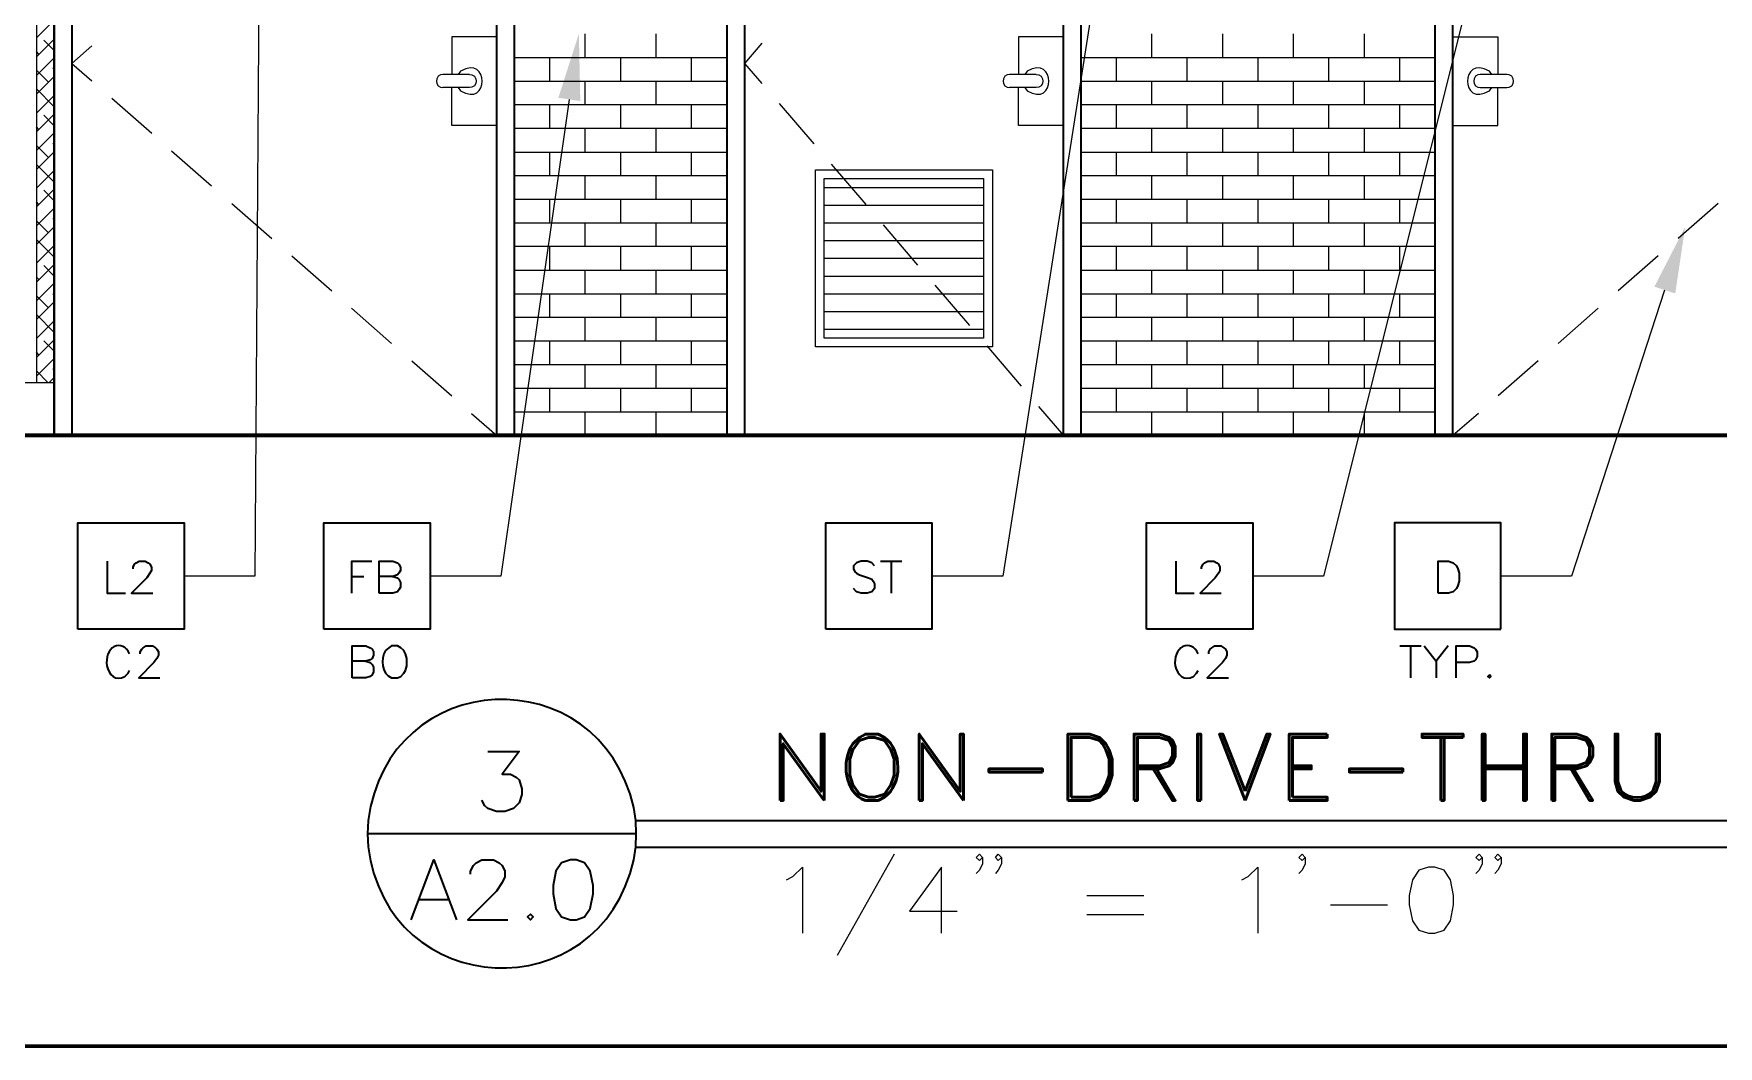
# Model space of a CAD drawing. Header units: inches. Extents: x 5 to 516, y -193 to 129.
# Drawn here: x 100.78 to 116.64, y -71.03 to -61.51 of the extents above; entities that cross this region are included whole.
import ezdxf

# ---------------------------------------------------------------- set-up
doc = ezdxf.new("R2010")
doc.units = ezdxf.units.IN
doc.header["$MEASUREMENT"] = 0
doc.layers.add('PDF4_Geometry', color=7, linetype='Continuous')
doc.layers.add('PDF4_Solid Fills', color=7, linetype='Continuous')

msp = doc.modelspace()

# ---------------------------------------------------------------- linework, layer by layer
at = {"layer": 'PDF4_Geometry', "lineweight": 15}
for points in [[(100.9754225, -64.7863186), (100.9754225, -47.0329839), (100.8087559, -47.0329839), (100.8087559, -64.7863186)], [(114.3987567, -62.0129792), (114.6487567, -62.0129792), (114.67209, -62.0096458), (114.6954234, -61.9963125), (114.7087567, -61.9763125), (114.71209, -61.9529791), (114.7087567, -61.9296458), (114.6954234, -61.9063125), (114.67209, -61.8929791), (114.6487567, -61.8896458), (114.3987567, -61.8896458), (114.3754233, -61.8929791), (114.3554233, -61.9063125), (114.34209, -61.9296458), (114.3387567, -61.9529791), (114.34209, -61.9763125), (114.3554233, -61.9963125), (114.3754233, -62.0096458)], [(109.8087566, -62.786315), (109.8087566, -64.4529818), (108.1420898, -64.4529818), (108.1420898, -62.786315)], [(109.7254232, -62.8696483), (109.7254232, -64.3696484), (108.2254231, -64.3696484), (108.2254231, -62.8696483)], [(113.9120894, -69.3463131), (113.8220894, -69.3763131), (113.7620894, -69.4663131), (113.7320894, -69.6129798), (113.7320894, -69.7029798), (113.7620894, -69.8529798), (113.8220894, -69.9396465), (113.9120894, -69.9696465), (113.9720894, -69.9696465), (114.0587561, -69.9396465), (114.1187561, -69.8529798), (114.1487561, -69.7029798), (114.1487561, -69.6129798), (114.1187561, -69.4663131), (114.0587561, -69.3763131), (113.9720894, -69.3463131)]]:
    msp.add_lwpolyline(points, close=True, dxfattribs=at)
at = {"layer": 'PDF4_Geometry', "lineweight": 35}
for points in [[(105.3087562, -65.2863152), (105.3087562, -57.949648), (100.9754225, -57.949648), (100.9754225, -65.2863152), (100.9754225, -46.9696464)], [(110.64209, -65.2863152), (110.64209, -57.949648), (107.3087564, -57.949648), (107.3087564, -65.2863152)], [(113.9754236, -65.2863152), (113.9754236, -57.949648), (118.3120905, -57.949648), (118.3120905, -65.2863152)], [(105.1420895, -65.2863152), (105.1420895, -58.2829814), (101.1420892, -58.2829814), (101.1420892, -65.2863152)], [(110.4754233, -65.2863152), (110.4754233, -58.2829814), (107.4754231, -58.2829814), (107.4754231, -65.2863152)], [(114.1420903, -65.2863152), (114.1420903, -58.2829814), (118.1454238, -58.2829814), (118.1454238, -65.2863152)], [(101.4754226, -66.4696513), (101.4754226, -66.7696514), (101.6487559, -66.7696514)], [(101.7187562, -66.5396451), (101.7187562, -66.5263118), (101.7320895, -66.4963118), (101.7487562, -66.4829784), (101.7754229, -66.4696451), (101.8320895, -66.4696451), (101.8620895, -66.4829784), (101.8754229, -66.4963118), (101.8920895, -66.5263118), (101.8920895, -66.5563118), (101.8754229, -66.5829784), (101.8487562, -66.6263118), (101.7054229, -66.7696451), (101.9054229, -66.7696451)], [(103.7787573, -66.7696527), (103.7787573, -66.4696527), (103.965424, -66.4696527)], [(104.0354237, -66.7696527), (104.0354237, -66.4696527), (104.1654237, -66.4696527), (104.2087571, -66.482986), (104.2220904, -66.4963194), (104.2354237, -66.5263194), (104.2354237, -66.5563194), (104.2220904, -66.582986), (104.2087571, -66.5963194), (104.1654237, -66.612986), (104.0354237, -66.612986)], [(108.6987576, -66.5129795), (108.6720909, -66.4829795), (108.6287576, -66.4696462), (108.5720909, -66.4696462), (108.5287576, -66.4829795), (108.4987576, -66.5129795), (108.4987576, -66.5396462), (108.5120909, -66.5696462), (108.5287576, -66.5829795), (108.5554242, -66.5963129), (108.6420909, -66.6263129), (108.6720909, -66.6396462), (108.6854242, -66.6563129), (108.6987576, -66.6829795), (108.6987576, -66.7263129), (108.6720909, -66.7563129), (108.6287576, -66.7696462), (108.5720909, -66.7696462), (108.5287576, -66.7563129), (108.4987576, -66.7263129)], [(108.7554219, -66.4696513), (108.9554219, -66.4696513)], [(108.8554213, -66.4696513), (108.8554213, -66.7696514)], [(111.5354243, -66.4696513), (111.5354243, -66.7696514), (111.7054243, -66.7696514)], [(111.7754248, -66.5396451), (111.7754248, -66.5263118), (111.7920914, -66.4963118), (111.8054248, -66.4829784), (111.8354248, -66.4696451), (111.8920914, -66.4696451), (111.9187581, -66.4829784), (111.9354248, -66.4963118), (111.9487581, -66.5263118), (111.9487581, -66.5563118), (111.9354248, -66.5829784), (111.9054248, -66.6263118), (111.7620914, -66.7696451), (111.9620914, -66.7696451)], [(103.7787573, -66.6129822), (103.8920907, -66.6129822)], [(104.1654218, -66.6129822), (104.2087552, -66.6263156), (104.2220885, -66.6396489), (104.2354218, -66.6696489), (104.2354218, -66.7129822), (104.2220885, -66.7396489), (104.2087552, -66.7563156), (104.1654218, -66.7696489), (104.0354218, -66.7696489)], [(101.7854235, -67.3396465), (101.7854235, -67.3229798), (101.8020902, -67.2963132), (101.8154235, -67.2829798), (101.8420902, -67.2663132), (101.9020902, -67.2663132), (101.9287569, -67.2829798), (101.9420902, -67.2963132), (101.9587569, -67.3229798), (101.9587569, -67.3529799), (101.9420902, -67.3829799), (101.9154236, -67.4229799), (101.7720902, -67.5663132), (101.9720902, -67.5663132)], [(103.7820905, -67.5663175), (103.7820905, -67.2663175), (103.9087572, -67.2663175), (103.9520905, -67.2829842), (103.9687572, -67.2963175), (103.9820905, -67.3229842), (103.9820905, -67.3529842), (103.9687572, -67.3829842), (103.9520905, -67.3963175), (103.9087572, -67.4096509), (103.7820905, -67.4096509)], [(104.152089, -67.5663162), (104.2087557, -67.5663162), (104.2387557, -67.5529829), (104.2687557, -67.5229828), (104.2820891, -67.4963162), (104.2954224, -67.4529828), (104.2954224, -67.3829828), (104.2820891, -67.3396495), (104.2687557, -67.3096495), (104.2387557, -67.2829828), (104.2087557, -67.2663162), (104.152089, -67.2663162), (104.1254224, -67.2829828), (104.0954224, -67.3096495)], [(111.8454253, -67.3396465), (111.8454253, -67.3229798), (111.8587586, -67.2963132), (111.872092, -67.2829798), (111.902092, -67.2663132), (111.9587586, -67.2663132), (111.9854253, -67.2829798), (112.002092, -67.2963132), (112.0154253, -67.3229798), (112.0154253, -67.3529799), (112.002092, -67.3829799), (111.972092, -67.4229799), (111.8287586, -67.5663132), (112.0287586, -67.5663132)], [(113.6420902, -67.2663162), (113.8420902, -67.2663162)], [(113.7420895, -67.2663162), (113.7420895, -67.5663162)], [(113.872091, -67.2663162), (113.9854244, -67.4096495), (113.9854244, -67.5663162)], [(114.0987553, -67.2663162), (113.9854219, -67.4096495)], [(114.172089, -67.5663175), (114.172089, -67.2663175), (114.2987557, -67.2663175), (114.342089, -67.2829842), (114.3554224, -67.2963175), (114.372089, -67.3229842), (114.372089, -67.3663175), (114.3554224, -67.3963175), (114.342089, -67.4096509), (114.2987557, -67.4229842), (114.172089, -67.4229842)], [(101.6420909, -67.5529799), (101.6720909, -67.5229799), (101.6854242, -67.4963132)], [(103.9087554, -67.4096471), (103.9520888, -67.4229804), (103.9687554, -67.4396471), (103.9820888, -67.4663137), (103.9820888, -67.5096471), (103.9687554, -67.5396471), (103.9520888, -67.5529804), (103.9087554, -67.5663137), (103.7820887, -67.5663137)], [(111.7020892, -67.5529799), (111.7287559, -67.5229799), (111.7454226, -67.4963132)], [(105.0587562, -68.2596498), (105.3520895, -68.2596498), (105.1920895, -68.4729832), (105.2720895, -68.4729832), (105.3254229, -68.4996499), (105.3520895, -68.5263165), (105.3787562, -68.6096499), (105.3787562, -68.6629832), (105.3520895, -68.7429832), (105.2987562, -68.7963166), (105.2187562, -68.8229832), (105.1387562, -68.8229832), (105.0587562, -68.7963166), (105.0287562, -68.7696499), (105.0020895, -68.7163165)], [(106.4320904, -69.2796524), (106.4520904, -69.156319), (106.4554238, -69.0329857), (106.4520904, -68.9096523), (106.4320904, -68.786319)], [(103.9320904, -68.9096523), (103.9254235, -69.0329857), (103.9320904, -69.156319)], [(106.4520906, -68.9096472), (127.392093, -68.9096472)], [(106.4554238, -69.0329857), (103.9254235, -69.0329857)], [(104.3354217, -69.8429833), (104.5487551, -69.2796499), (104.7620884, -69.8429833)], [(104.8954227, -69.4129838), (104.8954227, -69.3863171), (104.9220894, -69.3329838), (104.948756, -69.3063171), (105.0020894, -69.2796505), (105.1120894, -69.2796505), (105.1654227, -69.3063171), (105.1920894, -69.3329838), (105.2187561, -69.3863171), (105.2187561, -69.4396505), (105.1920894, -69.4929838), (105.1387561, -69.5729838), (104.868756, -69.8429838), (105.2454227, -69.8429838)], [(106.4520906, -69.1596472), (127.392093, -69.1596472)], [(104.4154219, -69.6529808), (104.6820885, -69.6529808)]]:
    msp.add_lwpolyline(points, dxfattribs=at)
at = {"layer": 'PDF4_Geometry', "lineweight": 15}
for points in [[(102.9354243, -56.5329847), (102.8654243, -66.6096524), (102.1987576, -66.6096524)], [(115.4520913, -56.5129787), (112.9254244, -66.6096465), (112.2587577, -66.6096465)], [(107.4754231, -65.2863152), (107.4754231, -58.2863146), (110.4754233, -58.2863146), (110.4754233, -65.2863152)], [(111.1287572, -58.8196466), (109.9054238, -66.6096473), (109.2387571, -66.6096473)], [(105.9754229, -61.7296472), (105.9754229, -61.5063138)], [(106.6420897, -61.7296472), (106.6420897, -61.5063138)], [(110.64209, -61.7296472), (113.9754236, -61.7296472), (113.9754236, -61.5063138)], [(111.3087567, -61.7296472), (111.3087567, -61.5063138)], [(111.9754234, -61.7296472), (111.9754234, -61.5063138)], [(112.6420901, -61.7296472), (112.6420901, -61.5063138)], [(113.3087569, -61.7296472), (113.3087569, -61.5063138)], [(101.3320883, -61.6196482), (101.1420883, -61.7863149), (101.3320883, -61.9496483)], [(105.1354231, -61.5363149), (104.7187564, -61.5363149), (104.7187564, -61.8896483)], [(107.6387565, -61.5963125), (107.4754232, -61.7863125), (107.6387565, -61.9763125)], [(110.4687569, -61.5363149), (110.0520902, -61.5363149), (110.0520902, -61.8896483)], [(114.1487566, -61.5363149), (114.5654233, -61.5363149), (114.5654233, -61.8896483)], [(105.3087562, -61.7296472), (107.3087564, -61.7296472)], [(105.6420896, -61.9529816), (105.6420896, -61.7296482)], [(106.3087563, -61.9529816), (106.3087563, -61.7296482)], [(106.975423, -61.9529816), (106.975423, -61.7296482)], [(110.9754233, -61.9529816), (110.9754233, -61.7296482)], [(111.6420901, -61.9529816), (111.6420901, -61.7296482)], [(112.3087568, -61.9529816), (112.3087568, -61.7296482)], [(112.9754235, -61.9529816), (112.9754235, -61.7296482)], [(113.6420902, -61.9529816), (113.6420902, -61.7296482)], [(104.8854231, -61.8896474), (104.6354231, -61.8896474), (104.6120898, -61.8929808), (104.5920898, -61.9063141), (104.5787564, -61.9296474), (104.5754231, -61.9529808), (104.5787564, -61.9763141), (104.5920898, -61.9963141), (104.6120898, -62.0096474), (104.6354231, -62.0129808)], [(104.8854231, -61.8896458), (104.9087564, -61.8929791), (104.9320898, -61.9063125), (104.9454231, -61.9296458), (104.9487565, -61.9529791), (104.9454231, -61.9763125), (104.9320898, -61.9963125), (104.9087564, -62.0096458), (104.8854231, -62.0129792), (104.6354231, -62.0129792)], [(104.8020907, -61.8596458), (104.7787574, -61.8896458)], [(105.3087562, -61.9529816), (107.3087564, -61.9529816)], [(105.9754229, -62.1729794), (105.9754229, -61.9529794)], [(106.6420897, -62.1729794), (106.6420897, -61.9529794)], [(110.2187569, -61.8896474), (109.9687569, -61.8896474), (109.9454235, -61.8929808), (109.9254235, -61.9063141), (109.9120902, -61.9296474), (109.9087568, -61.9529808), (109.9120902, -61.9763141), (109.9254235, -61.9963141), (109.9454235, -62.0096474), (109.9687569, -62.0129808)], [(110.2187569, -61.8896458), (110.2454235, -61.8929791), (110.2654235, -61.9063125), (110.2787569, -61.9296458), (110.2820902, -61.9529791), (110.2787569, -61.9763125), (110.2654235, -61.9963125), (110.2454235, -62.0096458), (110.2187569, -62.0129792), (109.9687569, -62.0129792)], [(110.1354245, -61.8596458), (110.1120911, -61.8896458)], [(110.64209, -62.1729794), (113.9754236, -62.1729794), (113.9754236, -61.9529794)], [(110.64209, -61.9529816), (113.9754236, -61.9529816)], [(111.3087567, -62.1729794), (111.3087567, -61.9529794)], [(111.9754234, -62.1729794), (111.9754234, -61.9529794)], [(112.6420901, -62.1729794), (112.6420901, -61.9529794)], [(113.3087569, -62.1729794), (113.3087569, -61.9529794)], [(114.5087556, -61.8896474), (114.4854223, -61.8596474)], [(101.5187575, -62.1129819), (101.8954242, -62.4429819)], [(105.8254222, -62.1263147), (105.1820889, -66.6096482), (104.5154221, -66.6096482)], [(105.1354231, -62.3696483), (104.7187564, -62.3696483), (104.7187564, -62.0129816)], [(104.7787574, -62.0129792), (104.8020907, -62.0429792)], [(110.4687569, -62.3696483), (110.0520902, -62.3696483), (110.0520902, -62.0129816)], [(110.1120911, -62.0129792), (110.1354245, -62.0429792)], [(114.1487566, -62.3696483), (114.5654233, -62.3696483), (114.5654233, -62.0129816)], [(114.4854223, -62.0429808), (114.5087556, -62.0129808)], [(105.3087562, -62.1729794), (107.3087564, -62.1729794)], [(105.6420896, -62.3963139), (105.6420896, -62.1729805)], [(106.3087563, -62.3963139), (106.3087563, -62.1729805)], [(106.975423, -62.3963139), (106.975423, -62.1729805)], [(107.80209, -62.1629832), (108.1254234, -62.5429833)], [(110.9754233, -62.3963139), (110.9754233, -62.1729805)], [(111.6420901, -62.3963139), (111.6420901, -62.1729805)], [(112.3087568, -62.3963139), (112.3087568, -62.1729805)], [(112.9754235, -62.3963139), (112.9754235, -62.1729805)], [(113.6420902, -62.3963139), (113.6420902, -62.1729805)], [(105.3087562, -62.3963139), (107.3087564, -62.3963139)], [(105.9754229, -62.6196483), (105.9754229, -62.396315)], [(106.6420897, -62.6196483), (106.6420897, -62.396315)], [(110.64209, -62.3963139), (113.9754236, -62.3963139)], [(110.64209, -62.6196483), (113.9754236, -62.6196483), (113.9754236, -62.396315)], [(111.3087567, -62.6196483), (111.3087567, -62.396315)], [(111.9754234, -62.6196483), (111.9754234, -62.396315)], [(112.6420901, -62.6196483), (112.6420901, -62.396315)], [(113.3087569, -62.6196483), (113.3087569, -62.396315)], [(102.0820883, -62.6096453), (102.458755, -62.936312)], [(105.3087562, -62.6196483), (107.3087564, -62.6196483)], [(105.6420896, -62.8396462), (105.6420896, -62.6196461)], [(106.3087563, -62.8396462), (106.3087563, -62.6196461)], [(106.975423, -62.8396462), (106.975423, -62.6196461)], [(110.9754233, -62.8396462), (110.9754233, -62.6196461)], [(111.6420901, -62.8396462), (111.6420901, -62.6196461)], [(112.3087568, -62.8396462), (112.3087568, -62.6196461)], [(112.9754235, -62.8396462), (112.9754235, -62.6196461)], [(113.6420902, -62.8396462), (113.6420902, -62.6196461)], [(108.2887573, -62.7329838), (108.615424, -63.1129839)], [(105.3087562, -62.8396462), (107.3087564, -62.8396462)], [(105.9754229, -63.0629806), (105.9754229, -62.8396472)], [(106.6420897, -63.0629806), (106.6420897, -62.8396472)], [(110.64209, -62.8396462), (113.9754236, -62.8396462)], [(110.64209, -63.0629806), (113.9754236, -63.0629806), (113.9754236, -62.8396472)], [(111.3087567, -63.0629806), (111.3087567, -62.8396472)], [(111.9754234, -63.0629806), (111.9754234, -62.8396472)], [(112.6420901, -63.0629806), (112.6420901, -62.8396472)], [(113.3087569, -63.0629806), (113.3087569, -62.8396472)], [(102.6487557, -63.1029858), (103.0254224, -63.4329858)], [(105.3087562, -63.0629806), (107.3087564, -63.0629806)], [(105.6420896, -63.286315), (105.6420896, -63.0629817)], [(106.3087563, -63.286315), (106.3087563, -63.0629817)], [(106.975423, -63.286315), (106.975423, -63.0629817)], [(108.2254231, -62.9529817), (109.7254232, -62.9529817)], [(110.9754233, -63.286315), (110.9754233, -63.0629817)], [(111.6420901, -63.286315), (111.6420901, -63.0629817)], [(112.3087568, -63.286315), (112.3087568, -63.0629817)], [(112.9754235, -63.286315), (112.9754235, -63.0629817)], [(113.6420902, -63.286315), (113.6420902, -63.0629817)], [(116.6387573, -63.1029858), (116.2620906, -63.4329858)], [(108.2254231, -63.1196483), (109.7254232, -63.1196483)], [(105.3087562, -63.286315), (107.3087564, -63.286315)], [(105.9754229, -63.5063129), (105.9754229, -63.2863129)], [(106.6420897, -63.5063129), (106.6420897, -63.2863129)], [(108.2254231, -63.286315), (109.7254232, -63.286315)], [(108.7787577, -63.3029844), (109.1020911, -63.6829844)], [(110.64209, -63.5063129), (113.9754236, -63.5063129), (113.9754236, -63.2863129)], [(110.64209, -63.286315), (113.9754236, -63.286315)], [(111.3087567, -63.5063129), (111.3087567, -63.2863129)], [(111.9754234, -63.5063129), (111.9754234, -63.2863129)], [(112.6420901, -63.5063129), (112.6420901, -63.2863129)], [(113.3087569, -63.5063129), (113.3087569, -63.2863129)], [(105.3087562, -63.5063129), (107.3087564, -63.5063129)], [(105.6420896, -63.7296473), (105.6420896, -63.506314)], [(106.3087563, -63.7296473), (106.3087563, -63.506314)], [(106.975423, -63.7296473), (106.975423, -63.506314)], [(108.2254231, -63.4529817), (109.7254232, -63.4529817)], [(110.9754233, -63.7296473), (110.9754233, -63.506314)], [(111.6420901, -63.7296473), (111.6420901, -63.506314)], [(112.3087568, -63.7296473), (112.3087568, -63.506314)], [(112.9754235, -63.7296473), (112.9754235, -63.506314)], [(113.6420902, -63.7296473), (113.6420902, -63.506314)], [(103.2120899, -63.5963126), (103.5887566, -63.9263126)], [(105.3087562, -63.7296473), (107.3087564, -63.7296473)], [(105.9754229, -63.9529817), (105.9754229, -63.7296484)], [(106.6420897, -63.9529817), (106.6420897, -63.7296484)], [(108.2254231, -63.6196484), (109.7254232, -63.6196484)], [(110.64209, -63.7296473), (113.9754236, -63.7296473)], [(110.64209, -63.9529817), (113.9754236, -63.9529817), (113.9754236, -63.7296484)], [(111.3087567, -63.9529817), (111.3087567, -63.7296484)], [(111.9754234, -63.9529817), (111.9754234, -63.7296484)], [(112.6420901, -63.9529817), (112.6420901, -63.7296484)], [(113.3087569, -63.9529817), (113.3087569, -63.7296484)], [(116.0754231, -63.5963126), (115.6987564, -63.9263126)], [(108.2254231, -63.7863151), (109.7254232, -63.7863151)], [(109.2654216, -63.8729782), (109.5920883, -64.2529782)], [(105.3087562, -63.9529817), (107.3087564, -63.9529817)], [(105.6420896, -64.1729796), (105.6420896, -63.9529796)], [(106.3087563, -64.1729796), (106.3087563, -63.9529796)], [(106.975423, -64.1729796), (106.975423, -63.9529796)], [(108.2254231, -63.9529817), (109.7254232, -63.9529817)], [(110.9754233, -64.1729796), (110.9754233, -63.9529796)], [(111.6420901, -64.1729796), (111.6420901, -63.9529796)], [(112.3087568, -64.1729796), (112.3087568, -63.9529796)], [(112.9754235, -64.1729796), (112.9754235, -63.9529796)], [(113.6420902, -64.1729796), (113.6420902, -63.9529796)], [(116.135424, -63.9196498), (115.2587573, -66.6096499), (114.5987572, -66.6096499)], [(103.7754241, -64.0896463), (104.1520908, -64.4196463)], [(105.3087562, -64.1729796), (107.3087564, -64.1729796)], [(105.9754229, -64.396314), (105.9754229, -64.1729807)], [(106.6420897, -64.396314), (106.6420897, -64.1729807)], [(108.2254231, -64.1196484), (109.7254232, -64.1196484)], [(110.64209, -64.1729796), (113.9754236, -64.1729796)], [(110.64209, -64.396314), (113.9754236, -64.396314), (113.9754236, -64.1729807)], [(111.3087567, -64.396314), (111.3087567, -64.1729807)], [(111.9754234, -64.396314), (111.9754234, -64.1729807)], [(112.6420901, -64.396314), (112.6420901, -64.1729807)], [(113.3087569, -64.396314), (113.3087569, -64.1729807)], [(115.5087557, -64.0896463), (115.132089, -64.4196463)], [(108.2254231, -64.2863151), (109.7254232, -64.2863151)], [(105.3087562, -64.396314), (107.3087564, -64.396314)], [(105.6420896, -64.6196485), (105.6420896, -64.3963151)], [(106.3087563, -64.6196485), (106.3087563, -64.3963151)], [(106.975423, -64.6196485), (106.975423, -64.3963151)], [(109.755422, -64.4429788), (110.0787554, -64.8229788)], [(110.9754233, -64.6196485), (110.9754233, -64.3963151)], [(111.6420901, -64.6196485), (111.6420901, -64.3963151)], [(112.3087568, -64.6196485), (112.3087568, -64.3963151)], [(112.9754235, -64.6196485), (112.9754235, -64.3963151)], [(113.6420902, -64.6196485), (113.6420902, -64.3963151)], [(104.3420881, -64.5829799), (104.7187548, -64.9129799)], [(105.3087562, -64.6196485), (107.3087564, -64.6196485)], [(105.9754229, -64.8396463), (105.9754229, -64.6196463)], [(106.6420897, -64.8396463), (106.6420897, -64.6196463)], [(110.64209, -64.8396463), (113.9754236, -64.8396463), (113.9754236, -64.6196463)], [(110.64209, -64.6196485), (113.9754236, -64.6196485)], [(111.3087567, -64.8396463), (111.3087567, -64.6196463)], [(111.9754234, -64.8396463), (111.9754234, -64.6196463)], [(112.6420901, -64.8396463), (112.6420901, -64.6196463)], [(113.3087569, -64.8396463), (113.3087569, -64.6196463)], [(114.9454249, -64.5829799), (114.5687582, -64.9129799)], [(98.5187573, -64.7863151), (100.9754242, -64.7863151)], [(105.3087562, -64.8396463), (107.3087564, -64.8396463)], [(105.6420896, -65.0629808), (105.6420896, -64.8396474)], [(106.3087563, -65.0629808), (106.3087563, -64.8396474)], [(106.975423, -65.0629808), (106.975423, -64.8396474)], [(110.9754233, -65.0629808), (110.9754233, -64.8396474)], [(111.6420901, -65.0629808), (111.6420901, -64.8396474)], [(112.3087568, -65.0629808), (112.3087568, -64.8396474)], [(112.9754235, -65.0629808), (112.9754235, -64.8396474)], [(113.6420902, -65.0629808), (113.6420902, -64.8396474)], [(104.9054223, -65.0796501), (105.142089, -65.2863168)], [(105.3087562, -65.0629808), (107.3087564, -65.0629808)], [(105.9754229, -65.2863152), (105.9754229, -65.0629818)], [(106.6420897, -65.2863152), (106.6420897, -65.0629818)], [(110.2420893, -65.0129794), (110.4754226, -65.2863127)], [(110.64209, -65.0629808), (113.9754236, -65.0629808)], [(111.3087567, -65.2863152), (111.3087567, -65.0629818)], [(111.9754234, -65.2863152), (111.9754234, -65.0629818)], [(112.6420901, -65.2863152), (112.6420901, -65.0629818)], [(113.3087569, -65.2863152), (113.3087569, -65.0629818)], [(113.9754236, -65.2863152), (113.9754236, -65.0629818)], [(114.3820907, -65.0796501), (114.1420907, -65.2863168)], [(105.6420896, -65.2863152), (105.6420896, -65.2829819)], [(106.3087563, -65.2863152), (106.3087563, -65.2829819)], [(110.9754233, -65.2863152), (110.9754233, -65.2829819)], [(111.6420901, -65.2863152), (111.6420901, -65.2829819)], [(113.6420902, -65.2863152), (113.6420902, -65.2829819)], [(108.8820902, -69.2263179), (108.3454235, -70.1796514)], [(109.7154236, -69.2563133), (109.6854236, -69.2863133), (109.6554236, -69.2563133), (109.6854236, -69.2263133), (109.7154236, -69.2563133), (109.7154236, -69.3163133), (109.6854236, -69.3763133), (109.6554236, -69.4063133)], [(109.8920899, -69.2563133), (109.8620899, -69.2863133), (109.8354232, -69.2563133), (109.8620899, -69.2263133), (109.8920899, -69.2563133), (109.8920899, -69.3163133), (109.8620899, -69.3763133), (109.8354232, -69.4063133)], [(112.7520891, -69.2563133), (112.7220891, -69.2863133), (112.692089, -69.2563133), (112.7220891, -69.2263133), (112.7520891, -69.2563133), (112.7520891, -69.3163133), (112.7220891, -69.3763133), (112.692089, -69.4063133)], [(114.4187559, -69.2563133), (114.3887559, -69.2863133), (114.3587558, -69.2563133), (114.3887559, -69.2263133), (114.4187559, -69.2563133), (114.4187559, -69.3163133), (114.3887559, -69.3763133), (114.3587558, -69.4063133)], [(114.5954255, -69.2563133), (114.5654255, -69.2863133), (114.5354255, -69.2563133), (114.5654255, -69.2263133), (114.5954255, -69.2563133), (114.5954255, -69.3163133), (114.5654255, -69.3763133), (114.5354255, -69.4063133)], [(107.8687574, -69.466315), (107.9287574, -69.436315), (108.0187574, -69.346315), (108.0187574, -69.9696484)], [(109.3287557, -69.9696465), (109.3287557, -69.3463131), (109.0287557, -69.7629798), (109.4754224, -69.7629798)], [(112.1554229, -69.466315), (112.2154229, -69.436315), (112.3054229, -69.346315), (112.3054229, -69.9696484)], [(110.6954245, -69.6129825), (111.2320912, -69.6129825)], [(112.9887563, -69.7029822), (113.525423, -69.7029822)], [(110.6954245, -69.7929819), (111.2320912, -69.7929819)]]:
    msp.add_lwpolyline(points, dxfattribs=at)
at = {"layer": 'PDF4_Geometry', "color": 8, "lineweight": 15, "true_color": 0x808080}
for points in [[(100.8087559, -61.5463179), (100.9754225, -61.3796512)], [(100.8320882, -61.6996518), (100.8087549, -61.6729851)], [(100.8087559, -61.7229808), (100.9754225, -61.5563141)], [(100.9754225, -61.6629832), (100.8787559, -61.5663165)], [(100.8087559, -61.8996504), (100.9754225, -61.7329837)], [(100.9754225, -61.8396461), (100.9654225, -61.8296461)], [(100.922088, -61.9629846), (100.8087546, -61.8496512)], [(100.8087559, -62.0763133), (100.9754225, -61.9096466)], [(100.9754225, -62.1929786), (100.8087559, -62.0263119)], [(100.8087559, -62.252983), (100.9754225, -62.0863163)], [(100.8087559, -62.4296459), (100.9754225, -62.2629792)], [(100.9754225, -62.3729781), (100.8787559, -62.2729781)], [(100.8320882, -62.4063169), (100.8087549, -62.3829835)], [(100.8087559, -62.6063155), (100.9754225, -62.4396488)], [(100.922088, -62.6696497), (100.8087546, -62.5596497)], [(100.8087559, -62.7829852), (100.9754225, -62.6163185)], [(100.9754225, -62.5496478), (100.9654225, -62.5396478)], [(100.9754225, -62.9029803), (100.8087559, -62.7363136)], [(100.8087559, -62.9596481), (100.9754225, -62.7929814)], [(100.8320882, -63.112982), (100.8087549, -63.0896486)], [(100.8087559, -63.1363177), (100.9754225, -62.969651)], [(100.9754225, -63.07965), (100.8787559, -62.97965)], [(100.922088, -63.3796514), (100.8087546, -63.266318)], [(100.8087559, -63.3129806), (100.9754225, -63.1463139)], [(100.9754225, -63.2563129), (100.9654225, -63.2463129)], [(100.8087559, -63.4896503), (100.9754225, -63.3229836)], [(100.9754225, -63.6096454), (100.8087559, -63.4429787)], [(100.8087559, -63.6663132), (100.9754225, -63.4996465)], [(100.8087559, -63.8429828), (100.9754225, -63.6763161)], [(100.9754225, -63.7863151), (100.8787559, -63.6863151)], [(100.8320882, -63.819647), (100.8087549, -63.7963137)], [(100.8087559, -64.0196525), (100.9754225, -63.8529858)], [(100.922088, -64.0863164), (100.8087546, -63.9729831)], [(100.8087559, -64.1963154), (100.9754225, -64.0296487)], [(100.9754225, -63.9629847), (100.9654225, -63.9529847)], [(100.9754225, -64.3163173), (100.8087559, -64.1496506)], [(100.8087559, -64.3729783), (100.9754225, -64.2063116)], [(100.8320882, -64.5263121), (100.8087549, -64.5029788)], [(100.8087559, -64.5529845), (100.9754225, -64.3863178)], [(100.9754225, -64.4929802), (100.8787559, -64.3963135)], [(100.9154216, -64.7863151), (100.8087549, -64.6796485)], [(100.8087559, -64.7296474), (100.9754225, -64.5629807)], [(100.9754225, -64.6696498), (100.9654225, -64.6596498)], [(100.9287578, -64.7863151), (100.9754244, -64.7396485)]]:
    msp.add_lwpolyline(points, dxfattribs=at)
at = {"layer": 'PDF4_Geometry', "lineweight": 80}
msp.add_lwpolyline([(129.5520918, -65.2863152), (91.3120883, -65.2863152)], dxfattribs=at)
at = {"layer": 'PDF4_Geometry', "lineweight": 35}
for points in [[(101.198757, -67.1096457), (101.198757, -66.1096456), (102.198757, -66.1096456), (102.198757, -67.1096457)], [(103.5154211, -67.1096457), (103.5154211, -66.1096456), (104.5154212, -66.1096456), (104.5154212, -67.1096457)], [(108.2387559, -67.1096457), (108.2387559, -66.1096456), (109.238756, -66.1096456), (109.238756, -67.1096457)], [(111.2587553, -67.1096457), (111.2587553, -66.1096456), (112.2587554, -66.1096456), (112.2587554, -67.1096457)], [(114.5920889, -67.1096457), (114.5920889, -66.1096456), (113.5920889, -66.1096456), (113.5920889, -67.1096457)], [(114.0020892, -66.7696527), (114.0020892, -66.4696527), (114.1020892, -66.4696527), (114.1454225, -66.482986), (114.1754225, -66.512986), (114.1887558, -66.5396527), (114.2020892, -66.582986), (114.2020892, -66.6563194), (114.1887558, -66.6963194), (114.1754225, -66.7263194), (114.1454225, -66.7563194), (114.1020892, -66.7696527)], [(114.4854232, -67.5396452), (114.4720899, -67.5529785), (114.4854232, -67.5663118), (114.4987565, -67.5529785)], [(105.8354218, -69.2796491), (105.7520885, -69.3063158), (105.6987552, -69.3863158), (105.6720885, -69.5196491), (105.6720885, -69.5996491), (105.6987552, -69.7363158), (105.7520885, -69.8163158), (105.8354218, -69.8429825), (105.8887552, -69.8429825), (105.9687552, -69.8163158), (106.0220885, -69.7363158), (106.0487552, -69.5996491), (106.0487552, -69.5196491), (106.0220885, -69.3863158), (105.9687552, -69.3063158), (105.8887552, -69.2796491)], [(105.4587569, -69.7896454), (105.4320902, -69.816312), (105.4587569, -69.8429787), (105.4854236, -69.816312)]]:
    msp.add_lwpolyline(points, close=True, dxfattribs=at)
at = {"layer": 'PDF4_Geometry', "lineweight": 50}
for points in [[(108.2254231, -68.7196464), (108.2254231, -68.096313), (108.1954231, -68.096313), (108.1954231, -68.6329797), (107.8087564, -68.096313), (107.8087564, -68.7196464)], [(108.792091, -68.126313), (108.732091, -68.096313), (108.612091, -68.096313), (108.5554244, -68.126313), (108.4954244, -68.186313)], [(109.5354242, -68.7196464), (109.5354242, -68.096313), (109.5054242, -68.096313), (109.5054242, -68.6329797), (109.1187575, -68.096313), (109.1187575, -68.7196464)], [(111.1720888, -68.3929818), (111.3820888, -68.3929818), (111.4720888, -68.3629818), (111.5020888, -68.3029818), (111.5020888, -68.2163152), (111.4720888, -68.1563151), (111.3820888, -68.1263151), (111.1720888, -68.1263151), (111.1720888, -68.7196485), (111.1420888, -68.7196485)], [(111.17209, -68.4229797), (111.38209, -68.4229797), (111.47209, -68.3929797), (111.50209, -68.3629797), (111.5287567, -68.3029797), (111.5287567, -68.216313), (111.50209, -68.156313), (111.47209, -68.126313), (111.38209, -68.096313), (111.14209, -68.096313), (111.14209, -68.7196464)], [(112.1854251, -68.7196515), (111.945425, -68.0963181), (111.975425, -68.0963181), (112.1854251, -68.6329848)], [(112.1854222, -68.7196464), (112.4220889, -68.096313), (112.3920889, -68.096313), (112.1854222, -68.6329797)], [(112.9587585, -68.096313), (112.6020918, -68.096313), (112.6020918, -68.7196464)], [(112.9587572, -68.0963151), (112.9587572, -68.1263151), (112.6320905, -68.1263151), (112.6320905, -68.6896485)], [(114.0587569, -68.1263151), (114.0587569, -68.7196485), (114.0287569, -68.7196485)], [(114.0287581, -68.1263151), (114.0287581, -68.7196485)], [(115.1020898, -68.4229797), (115.3087565, -68.4229797), (115.3987565, -68.3929797), (115.4287565, -68.3629797), (115.4587565, -68.3029797), (115.4587565, -68.216313), (115.4287565, -68.156313), (115.3987565, -68.126313), (115.3087565, -68.096313), (115.0720898, -68.096313), (115.0720898, -68.7196464)], [(115.102092, -68.3929818), (115.3087586, -68.3929818), (115.3987586, -68.3629818), (115.4287586, -68.3029818), (115.4287586, -68.2163152), (115.3987586, -68.1563151), (115.3087586, -68.1263151), (115.102092, -68.1263151), (115.102092, -68.7196485), (115.072092, -68.7196485)], [(115.7254226, -68.6329797), (115.6954226, -68.5429797), (115.6954226, -68.096313), (115.668756, -68.096313), (115.668756, -68.5429797), (115.6954226, -68.6329797), (115.7554226, -68.6896464), (115.8454226, -68.7196464), (115.9054226, -68.7196464), (115.9954226, -68.6896464), (116.0554227, -68.6329797), (116.0854227, -68.5429797), (116.0854227, -68.096313), (116.0554227, -68.096313), (116.0554227, -68.5429797), (116.0254226, -68.6329797)], [(108.2254219, -68.7196529), (107.8387552, -68.1863195), (107.8387552, -68.7196529), (107.8087552, -68.7196529)], [(109.5354229, -68.7196529), (109.1487562, -68.1863195), (109.1487562, -68.7196529), (109.1187562, -68.7196529)], [(111.3220895, -68.4229799), (111.5020895, -68.7196466), (111.5287562, -68.7196466), (111.3520895, -68.4229799)], [(112.6320905, -68.3929845), (112.8087572, -68.3929845), (112.8087572, -68.4229845), (112.6320905, -68.4229845)], [(114.4454248, -68.3929845), (114.8054249, -68.3929845)], [(114.4454248, -68.4229799), (114.8054249, -68.4229799)], [(115.2520893, -68.4229799), (115.4287559, -68.7196466), (115.4587559, -68.7196466), (115.2787559, -68.4229799)], [(108.612091, -68.7196464), (108.732091, -68.7196464), (108.792091, -68.6896464)], [(112.6320905, -68.6896493), (112.9587572, -68.6896493), (112.9587572, -68.7196493), (112.6020905, -68.7196493)]]:
    msp.add_lwpolyline(points, dxfattribs=at)
for points in [[(108.6420898, -68.1263151), (108.5554231, -68.1563151), (108.4954231, -68.2429818), (108.4654231, -68.3329818), (108.4654231, -68.4829818), (108.4954231, -68.5729818), (108.5554231, -68.6596485), (108.6420898, -68.6896485), (108.7020898, -68.6896485), (108.7920898, -68.6596485), (108.8520898, -68.5729818), (108.8820898, -68.4829818), (108.8820898, -68.3329818), (108.8520898, -68.2429818), (108.7920898, -68.1563151), (108.7020898, -68.1263151)], [(110.5187583, -68.7196464), (110.7254249, -68.7196464), (110.8154249, -68.6896464), (110.875425, -68.6329797), (110.905425, -68.5729797), (110.935425, -68.4829797), (110.935425, -68.3329797), (110.905425, -68.2429797), (110.875425, -68.186313), (110.8154249, -68.126313), (110.7254249, -68.096313), (110.5187583, -68.096313)], [(110.548757, -68.6896485), (110.7254237, -68.6896485), (110.8154237, -68.6596485), (110.8454237, -68.6329819), (110.8754237, -68.5729818), (110.9054237, -68.4829818), (110.9054237, -68.3329818), (110.8754237, -68.2429818), (110.8454237, -68.1863152), (110.8154237, -68.1563151), (110.7254237, -68.1263151), (110.548757, -68.1263151)], [(111.7687562, -68.7196464), (111.7687562, -68.096313), (111.7387562, -68.096313), (111.7387562, -68.7196464)], [(114.2387586, -68.126313), (113.8520919, -68.126313), (113.8520919, -68.096313), (114.2387586, -68.096313)], [(114.4187559, -68.7196515), (114.4187559, -68.0963181), (114.4454225, -68.0963181), (114.4454225, -68.7196515)], [(114.8354226, -68.7196464), (114.8354226, -68.096313), (114.8054226, -68.096313), (114.8054226, -68.7196464)], [(110.278758, -68.4529799), (109.7754246, -68.4529799), (109.7754246, -68.4229799), (110.278758, -68.4229799)], [(113.6720891, -68.4529799), (113.1687558, -68.4529799), (113.1687558, -68.4229799), (113.6720891, -68.4229799)]]:
    msp.add_lwpolyline(points, close=True, dxfattribs=at)
at = {"layer": 'PDF4_Geometry', "lineweight": 60}
msp.add_lwpolyline([(12.8887456, -71.0329858), (139.8887557, -71.0329858)], dxfattribs=at)
at = {"layer": 'PDF4_Geometry', "lineweight": 35}
for centre, major_axis, ratio, start_param, end_param in [((101.5863682, -67.4222042), (-0.0040697, 0.1598177), 0.7307579188, 5.2366003011, 8.0291439569), ((111.6442589, -67.4203294), (-0.002842, 0.1584206), 0.7467931977, 5.2334661067, 8.0482110025)]:
    msp.add_ellipse(centre, major_axis=major_axis, ratio=ratio, start_param=start_param, end_param=end_param, dxfattribs=at)
at = {"layer": 'PDF4_Geometry', "lineweight": 15}
for points in [[(104.8020907, -62.0429792), (105.0723685, -62.2094236), (105.076313, -61.6993125), (104.8020907, -61.8596458)], [(110.1354245, -62.0429792), (110.4057023, -62.2094236), (110.4096467, -61.6993125), (110.1354245, -61.8596458)], [(114.4854223, -61.8596474), (114.2075889, -61.7006474), (114.2119222, -62.2082586), (114.4854223, -62.0429808)]]:
    msp.add_open_spline(points, degree=3, dxfattribs=at)
at = {"layer": 'PDF4_Geometry', "lineweight": 35}
for points in [[(106.4320904, -68.786319), (106.104646, -67.3630966), (104.1165903, -67.46293), (103.9320904, -68.9096523)], [(104.0954224, -67.3096495), (104.048089, -67.3900384), (104.053089, -67.5278717), (104.152089, -67.5663162)], [(101.4720909, -67.4529799), (101.4864242, -67.5338688), (101.5580353, -67.6059799), (101.6420909, -67.5529799)], [(111.5287559, -67.4529799), (111.5520337, -67.5379799), (111.6067559, -67.6039243), (111.7020892, -67.5529799)], [(103.9320904, -69.156319), (104.1145904, -70.6035969), (106.1069238, -70.7029303), (106.4320904, -69.2796524)]]:
    msp.add_open_spline(points, degree=3, dxfattribs=at)
at = {"layer": 'PDF4_Geometry', "lineweight": 50}
for points in [[(108.792091, -68.6896464), (108.9604799, -68.568813), (108.9594799, -68.2493685), (108.792091, -68.126313)], [(108.4954244, -68.186313), (108.3805355, -68.3494797), (108.4148688, -68.6469797), (108.612091, -68.7196464)], [(115.7254226, -68.6329797), (115.7878671, -68.7107575), (115.9629782, -68.7107575), (116.0254226, -68.6329797)]]:
    msp.add_open_spline(points, degree=3, dxfattribs=at)
at = {"layer": 'PDF4_Solid Fills', "lineweight": 50, "transparency": 33554559}
for points in [[(105.7220897, -62.1096453), (105.9154231, -61.5063119), (105.9287564, -62.1396453)], [(116.0387579, -63.8863178), (116.3287579, -63.3229844), (116.2354246, -63.9496511)]]:
    msp.add_solid(points, dxfattribs=at)

doc.saveas('drawing.dxf')
